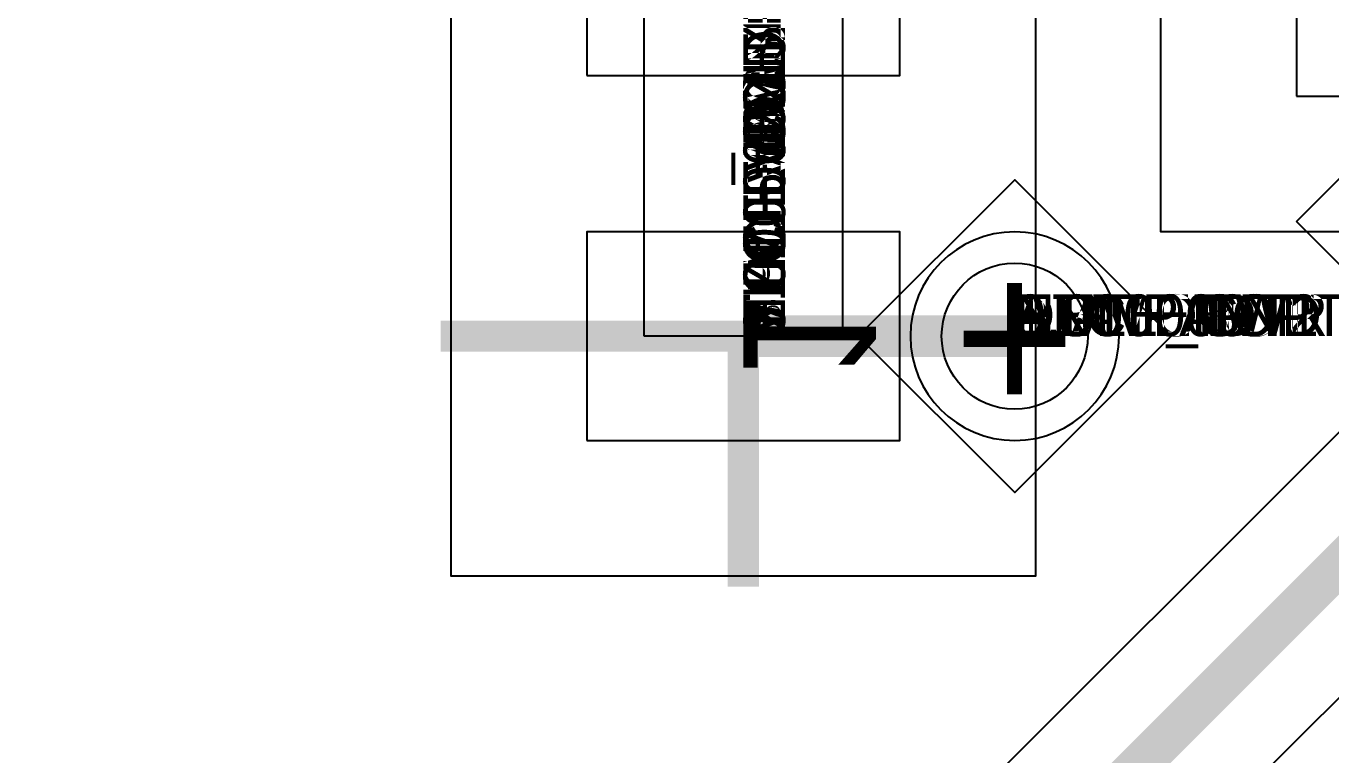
# Model space of a CAD drawing. Extents: x 0 to 323, y 0 to 320.
# Drawn here: x 105.06 to 111.32, y 59.19 to 62.69 of the extents above; entities that cross this region are included whole.
import ezdxf
from ezdxf.enums import TextEntityAlignment as Align

# ---------------------------------------------------------------- set-up
doc = ezdxf.new("R2010")
doc.units = 0
doc.header["$MEASUREMENT"] = 0
doc.layers.get('0').update_dxf_attribs({"linetype": 'CONTINUOUS'})
for name, color, linetype in [('CDN_FIGURES', 7, 'CONTINUOUS'), ('ETCH_BOTTOM', 7, 'CONTINUOUS'), ('ETCH_GND', 3, 'CONTINUOUS'), ('ETCH_INT1', 4, 'CONTINUOUS'), ('ETCH_INT2', 5, 'CONTINUOUS'), ('ETCH_PWR', 6, 'CONTINUOUS'), ('ETCH_TOP', 2, 'CONTINUOUS'), ('MANUFACTURING_NCLEGEND-1-6', 8, 'CONTINUOUS'), ('PACKAGE_GEOMETRY_ASSEMBLY_TOP', 11, 'CONTINUOUS'), ('PACKAGE_GEOMETRY_PIN_NUMBER', 9, 'CONTINUOUS')]:
    doc.layers.add(name, color=color, linetype=linetype)

# ---------------------------------------------------------------- blocks, each defined once
blk = doc.blocks.new('PAD_INFO')
for tag in ['SHAPE_TYPE', 'PAD_HEIGHT', 'PAD_LAYER', 'PAD_TYPE', 'PAD_WIDTH']:
    blk.add_attdef(tag, (0, 0), '', height=0.2)
at = {"flags": 2}
blk.add_attdef('CDN_TYPE', (0, 0), '', height=0.2, dxfattribs=at)
blk = doc.blocks.new('DRILL_INFO')
at = {"flags": 2}
blk.add_attdef('CDN_TYPE', (0, 0), '', height=0.2, dxfattribs=at)
for tag in ['FSHAPE', 'FCHAR', 'DRILL_HEIGHT', 'DIAMETER', 'PLATED', 'DRILL_WIDTH']:
    blk.add_attdef(tag, (0, 0), '', height=0.2)
blk = doc.blocks.new('VIA0700X0300')
at = {"layer": 'ETCH_BOTTOM'}
blk.add_circle((0, 0), 0.35, dxfattribs=at)
at = {"layer": 'ETCH_GND'}
blk.add_circle((0, 0), 0.35, dxfattribs=at)
at = {"layer": 'ETCH_INT1'}
blk.add_circle((0, 0), 0.35, dxfattribs=at)
at = {"layer": 'ETCH_INT2'}
blk.add_circle((0, 0), 0.35, dxfattribs=at)
at = {"layer": 'ETCH_PWR'}
blk.add_circle((0, 0), 0.35, dxfattribs=at)
at = {"layer": 'ETCH_TOP'}
blk.add_circle((0, 0), 0.35, dxfattribs=at)
ref = blk.add_blockref('PAD_INFO', (0, 0))
ref.add_attrib('PAD_LAYER', 'ETCH_TOP', (0, 0), dxfattribs={"height": 0.2})
ref.add_attrib('SHAPE_TYPE', 'NULL', (0, 0), dxfattribs={"height": 0.2})
ref.add_attrib('PAD_TYPE', 'ANTIPAD', (0, 0), dxfattribs={"height": 0.2})
ref.add_attrib('PAD_WIDTH', '0.000000', (0, 0), dxfattribs={"height": 0.2})
ref.add_attrib('PAD_HEIGHT', '0.000000', (0, 0), dxfattribs={"height": 0.2})
ref = blk.add_blockref('PAD_INFO', (0, 0))
ref.add_attrib('PAD_LAYER', 'ETCH_GND', (0, 0), dxfattribs={"height": 0.2})
ref.add_attrib('SHAPE_TYPE', 'NULL', (0, 0), dxfattribs={"height": 0.2})
ref.add_attrib('PAD_TYPE', 'ANTIPAD', (0, 0), dxfattribs={"height": 0.2})
ref.add_attrib('PAD_WIDTH', '0.000000', (0, 0), dxfattribs={"height": 0.2})
ref.add_attrib('PAD_HEIGHT', '0.000000', (0, 0), dxfattribs={"height": 0.2})
ref = blk.add_blockref('PAD_INFO', (0, 0))
ref.add_attrib('PAD_LAYER', 'ETCH_INT1', (0, 0), dxfattribs={"height": 0.2})
ref.add_attrib('SHAPE_TYPE', 'NULL', (0, 0), dxfattribs={"height": 0.2})
ref.add_attrib('PAD_TYPE', 'ANTIPAD', (0, 0), dxfattribs={"height": 0.2})
ref.add_attrib('PAD_WIDTH', '0.000000', (0, 0), dxfattribs={"height": 0.2})
ref.add_attrib('PAD_HEIGHT', '0.000000', (0, 0), dxfattribs={"height": 0.2})
ref = blk.add_blockref('PAD_INFO', (0, 0))
ref.add_attrib('PAD_LAYER', 'ETCH_INT2', (0, 0), dxfattribs={"height": 0.2})
ref.add_attrib('SHAPE_TYPE', 'NULL', (0, 0), dxfattribs={"height": 0.2})
ref.add_attrib('PAD_TYPE', 'ANTIPAD', (0, 0), dxfattribs={"height": 0.2})
ref.add_attrib('PAD_WIDTH', '0.000000', (0, 0), dxfattribs={"height": 0.2})
ref.add_attrib('PAD_HEIGHT', '0.000000', (0, 0), dxfattribs={"height": 0.2})
ref = blk.add_blockref('PAD_INFO', (0, 0))
ref.add_attrib('PAD_LAYER', 'ETCH_PWR', (0, 0), dxfattribs={"height": 0.2})
ref.add_attrib('SHAPE_TYPE', 'NULL', (0, 0), dxfattribs={"height": 0.2})
ref.add_attrib('PAD_TYPE', 'ANTIPAD', (0, 0), dxfattribs={"height": 0.2})
ref.add_attrib('PAD_WIDTH', '0.000000', (0, 0), dxfattribs={"height": 0.2})
ref.add_attrib('PAD_HEIGHT', '0.000000', (0, 0), dxfattribs={"height": 0.2})
ref = blk.add_blockref('PAD_INFO', (0, 0))
ref.add_attrib('PAD_LAYER', 'ETCH_BOTTOM', (0, 0), dxfattribs={"height": 0.2})
ref.add_attrib('SHAPE_TYPE', 'NULL', (0, 0), dxfattribs={"height": 0.2})
ref.add_attrib('PAD_TYPE', 'ANTIPAD', (0, 0), dxfattribs={"height": 0.2})
ref.add_attrib('PAD_WIDTH', '0.000000', (0, 0), dxfattribs={"height": 0.2})
ref.add_attrib('PAD_HEIGHT', '0.000000', (0, 0), dxfattribs={"height": 0.2})
ref = blk.add_blockref('PAD_INFO', (0, 0))
ref.add_attrib('PAD_LAYER', 'ETCH_TOP', (0, 0), dxfattribs={"height": 0.2})
ref.add_attrib('SHAPE_TYPE', 'NULL', (0, 0), dxfattribs={"height": 0.2})
ref.add_attrib('PAD_TYPE', 'THERMAL', (0, 0), dxfattribs={"height": 0.2})
ref.add_attrib('PAD_WIDTH', '0.000000', (0, 0), dxfattribs={"height": 0.2})
ref.add_attrib('PAD_HEIGHT', '0.000000', (0, 0), dxfattribs={"height": 0.2})
ref = blk.add_blockref('PAD_INFO', (0, 0))
ref.add_attrib('PAD_LAYER', 'ETCH_GND', (0, 0), dxfattribs={"height": 0.2})
ref.add_attrib('SHAPE_TYPE', 'NULL', (0, 0), dxfattribs={"height": 0.2})
ref.add_attrib('PAD_TYPE', 'THERMAL', (0, 0), dxfattribs={"height": 0.2})
ref.add_attrib('PAD_WIDTH', '0.000000', (0, 0), dxfattribs={"height": 0.2})
ref.add_attrib('PAD_HEIGHT', '0.000000', (0, 0), dxfattribs={"height": 0.2})
ref = blk.add_blockref('PAD_INFO', (0, 0))
ref.add_attrib('PAD_LAYER', 'ETCH_INT1', (0, 0), dxfattribs={"height": 0.2})
ref.add_attrib('SHAPE_TYPE', 'NULL', (0, 0), dxfattribs={"height": 0.2})
ref.add_attrib('PAD_TYPE', 'THERMAL', (0, 0), dxfattribs={"height": 0.2})
ref.add_attrib('PAD_WIDTH', '0.000000', (0, 0), dxfattribs={"height": 0.2})
ref.add_attrib('PAD_HEIGHT', '0.000000', (0, 0), dxfattribs={"height": 0.2})
ref = blk.add_blockref('PAD_INFO', (0, 0))
ref.add_attrib('PAD_LAYER', 'ETCH_INT2', (0, 0), dxfattribs={"height": 0.2})
ref.add_attrib('SHAPE_TYPE', 'NULL', (0, 0), dxfattribs={"height": 0.2})
ref.add_attrib('PAD_TYPE', 'THERMAL', (0, 0), dxfattribs={"height": 0.2})
ref.add_attrib('PAD_WIDTH', '0.000000', (0, 0), dxfattribs={"height": 0.2})
ref.add_attrib('PAD_HEIGHT', '0.000000', (0, 0), dxfattribs={"height": 0.2})
ref = blk.add_blockref('PAD_INFO', (0, 0))
ref.add_attrib('PAD_LAYER', 'ETCH_PWR', (0, 0), dxfattribs={"height": 0.2})
ref.add_attrib('SHAPE_TYPE', 'NULL', (0, 0), dxfattribs={"height": 0.2})
ref.add_attrib('PAD_TYPE', 'THERMAL', (0, 0), dxfattribs={"height": 0.2})
ref.add_attrib('PAD_WIDTH', '0.000000', (0, 0), dxfattribs={"height": 0.2})
ref.add_attrib('PAD_HEIGHT', '0.000000', (0, 0), dxfattribs={"height": 0.2})
ref = blk.add_blockref('PAD_INFO', (0, 0))
ref.add_attrib('PAD_LAYER', 'ETCH_BOTTOM', (0, 0), dxfattribs={"height": 0.2})
ref.add_attrib('SHAPE_TYPE', 'NULL', (0, 0), dxfattribs={"height": 0.2})
ref.add_attrib('PAD_TYPE', 'THERMAL', (0, 0), dxfattribs={"height": 0.2})
ref.add_attrib('PAD_WIDTH', '0.000000', (0, 0), dxfattribs={"height": 0.2})
ref.add_attrib('PAD_HEIGHT', '0.000000', (0, 0), dxfattribs={"height": 0.2})
ref = blk.add_blockref('PAD_INFO', (0, 0))
ref.add_attrib('PAD_LAYER', 'ETCH_TOP', (0, 0), dxfattribs={"height": 0.2})
ref.add_attrib('SHAPE_TYPE', 'CIRCLE', (0, 0), dxfattribs={"height": 0.2})
ref.add_attrib('PAD_TYPE', 'REGULAR', (0, 0), dxfattribs={"height": 0.2})
ref.add_attrib('PAD_WIDTH', '0.700000', (0, 0), dxfattribs={"height": 0.2})
ref.add_attrib('PAD_HEIGHT', '0.700000', (0, 0), dxfattribs={"height": 0.2})
ref = blk.add_blockref('PAD_INFO', (0, 0))
ref.add_attrib('PAD_LAYER', 'ETCH_GND', (0, 0), dxfattribs={"height": 0.2})
ref.add_attrib('SHAPE_TYPE', 'CIRCLE', (0, 0), dxfattribs={"height": 0.2})
ref.add_attrib('PAD_TYPE', 'REGULAR', (0, 0), dxfattribs={"height": 0.2})
ref.add_attrib('PAD_WIDTH', '0.700000', (0, 0), dxfattribs={"height": 0.2})
ref.add_attrib('PAD_HEIGHT', '0.700000', (0, 0), dxfattribs={"height": 0.2})
ref = blk.add_blockref('PAD_INFO', (0, 0))
ref.add_attrib('PAD_LAYER', 'ETCH_INT1', (0, 0), dxfattribs={"height": 0.2})
ref.add_attrib('SHAPE_TYPE', 'CIRCLE', (0, 0), dxfattribs={"height": 0.2})
ref.add_attrib('PAD_TYPE', 'REGULAR', (0, 0), dxfattribs={"height": 0.2})
ref.add_attrib('PAD_WIDTH', '0.700000', (0, 0), dxfattribs={"height": 0.2})
ref.add_attrib('PAD_HEIGHT', '0.700000', (0, 0), dxfattribs={"height": 0.2})
ref = blk.add_blockref('PAD_INFO', (0, 0))
ref.add_attrib('PAD_LAYER', 'ETCH_INT2', (0, 0), dxfattribs={"height": 0.2})
ref.add_attrib('SHAPE_TYPE', 'CIRCLE', (0, 0), dxfattribs={"height": 0.2})
ref.add_attrib('PAD_TYPE', 'REGULAR', (0, 0), dxfattribs={"height": 0.2})
ref.add_attrib('PAD_WIDTH', '0.700000', (0, 0), dxfattribs={"height": 0.2})
ref.add_attrib('PAD_HEIGHT', '0.700000', (0, 0), dxfattribs={"height": 0.2})
ref = blk.add_blockref('PAD_INFO', (0, 0))
ref.add_attrib('PAD_LAYER', 'ETCH_PWR', (0, 0), dxfattribs={"height": 0.2})
ref.add_attrib('SHAPE_TYPE', 'CIRCLE', (0, 0), dxfattribs={"height": 0.2})
ref.add_attrib('PAD_TYPE', 'REGULAR', (0, 0), dxfattribs={"height": 0.2})
ref.add_attrib('PAD_WIDTH', '0.700000', (0, 0), dxfattribs={"height": 0.2})
ref.add_attrib('PAD_HEIGHT', '0.700000', (0, 0), dxfattribs={"height": 0.2})
ref = blk.add_blockref('PAD_INFO', (0, 0))
ref.add_attrib('PAD_LAYER', 'ETCH_BOTTOM', (0, 0), dxfattribs={"height": 0.2})
ref.add_attrib('SHAPE_TYPE', 'CIRCLE', (0, 0), dxfattribs={"height": 0.2})
ref.add_attrib('PAD_TYPE', 'REGULAR', (0, 0), dxfattribs={"height": 0.2})
ref.add_attrib('PAD_WIDTH', '0.700000', (0, 0), dxfattribs={"height": 0.2})
ref.add_attrib('PAD_HEIGHT', '0.700000', (0, 0), dxfattribs={"height": 0.2})
ref = blk.add_blockref('DRILL_INFO', (0, 0))
ref.add_attrib('DIAMETER', '0.300000', (0, 0), dxfattribs={"height": 0.2})
ref.add_attrib('PLATED', 'PLATED', (0, 0), dxfattribs={"height": 0.2})
ref.add_attrib('FSHAPE', 'DIAMOND', (0, 0), dxfattribs={"height": 0.2})
ref.add_attrib('FCHAR', '+', (0, 0), dxfattribs={"height": 0.2})
ref.add_attrib('DRILL_WIDTH', '1.500000', (0, 0), dxfattribs={"height": 0.2})
ref.add_attrib('DRILL_HEIGHT', '1.500000', (0, 0), dxfattribs={"height": 0.2})
for tag in ['CDN_TYPE', 'PIN']:
    blk.add_attdef(tag, (0, 0), '', height=0.2)
at = {"flags": 2}
for tag in ['PSTKNAME', 'BBV']:
    blk.add_attdef(tag, (0, 0), '', height=0.2, dxfattribs=at)
blk = doc.blocks.new('FIGURE_DIAMOND')
at = {"layer": 'CDN_FIGURES'}
blk.add_lwpolyline([(-0.5, 0), (0, 0.5), (0.5, 0), (0, -0.5)], close=True, dxfattribs=at)
blk = doc.blocks.new('RC1000X1500TS')
at = {"layer": 'ETCH_TOP'}
blk.add_lwpolyline([(-0.5, -0.75), (-0.5, 0.75), (0.5, 0.75), (0.5, -0.75)], close=True, dxfattribs=at)
ref = blk.add_blockref('PAD_INFO', (0, 0))
ref.add_attrib('PAD_LAYER', 'ETCH_TOP', (0, 0), dxfattribs={"height": 0.2})
ref.add_attrib('SHAPE_TYPE', 'NULL', (0, 0), dxfattribs={"height": 0.2})
ref.add_attrib('PAD_TYPE', 'ANTIPAD', (0, 0), dxfattribs={"height": 0.2})
ref.add_attrib('PAD_WIDTH', '0.000000', (0, 0), dxfattribs={"height": 0.2})
ref.add_attrib('PAD_HEIGHT', '0.000000', (0, 0), dxfattribs={"height": 0.2})
ref = blk.add_blockref('PAD_INFO', (0, 0))
ref.add_attrib('PAD_LAYER', 'ETCH_GND', (0, 0), dxfattribs={"height": 0.2})
ref.add_attrib('SHAPE_TYPE', 'NULL', (0, 0), dxfattribs={"height": 0.2})
ref.add_attrib('PAD_TYPE', 'ANTIPAD', (0, 0), dxfattribs={"height": 0.2})
ref.add_attrib('PAD_WIDTH', '0.000000', (0, 0), dxfattribs={"height": 0.2})
ref.add_attrib('PAD_HEIGHT', '0.000000', (0, 0), dxfattribs={"height": 0.2})
ref = blk.add_blockref('PAD_INFO', (0, 0))
ref.add_attrib('PAD_LAYER', 'ETCH_INT1', (0, 0), dxfattribs={"height": 0.2})
ref.add_attrib('SHAPE_TYPE', 'NULL', (0, 0), dxfattribs={"height": 0.2})
ref.add_attrib('PAD_TYPE', 'ANTIPAD', (0, 0), dxfattribs={"height": 0.2})
ref.add_attrib('PAD_WIDTH', '0.000000', (0, 0), dxfattribs={"height": 0.2})
ref.add_attrib('PAD_HEIGHT', '0.000000', (0, 0), dxfattribs={"height": 0.2})
ref = blk.add_blockref('PAD_INFO', (0, 0))
ref.add_attrib('PAD_LAYER', 'ETCH_INT2', (0, 0), dxfattribs={"height": 0.2})
ref.add_attrib('SHAPE_TYPE', 'NULL', (0, 0), dxfattribs={"height": 0.2})
ref.add_attrib('PAD_TYPE', 'ANTIPAD', (0, 0), dxfattribs={"height": 0.2})
ref.add_attrib('PAD_WIDTH', '0.000000', (0, 0), dxfattribs={"height": 0.2})
ref.add_attrib('PAD_HEIGHT', '0.000000', (0, 0), dxfattribs={"height": 0.2})
ref = blk.add_blockref('PAD_INFO', (0, 0))
ref.add_attrib('PAD_LAYER', 'ETCH_PWR', (0, 0), dxfattribs={"height": 0.2})
ref.add_attrib('SHAPE_TYPE', 'NULL', (0, 0), dxfattribs={"height": 0.2})
ref.add_attrib('PAD_TYPE', 'ANTIPAD', (0, 0), dxfattribs={"height": 0.2})
ref.add_attrib('PAD_WIDTH', '0.000000', (0, 0), dxfattribs={"height": 0.2})
ref.add_attrib('PAD_HEIGHT', '0.000000', (0, 0), dxfattribs={"height": 0.2})
ref = blk.add_blockref('PAD_INFO', (0, 0))
ref.add_attrib('PAD_LAYER', 'ETCH_BOTTOM', (0, 0), dxfattribs={"height": 0.2})
ref.add_attrib('SHAPE_TYPE', 'NULL', (0, 0), dxfattribs={"height": 0.2})
ref.add_attrib('PAD_TYPE', 'ANTIPAD', (0, 0), dxfattribs={"height": 0.2})
ref.add_attrib('PAD_WIDTH', '0.000000', (0, 0), dxfattribs={"height": 0.2})
ref.add_attrib('PAD_HEIGHT', '0.000000', (0, 0), dxfattribs={"height": 0.2})
ref = blk.add_blockref('PAD_INFO', (0, 0))
ref.add_attrib('PAD_LAYER', 'ETCH_TOP', (0, 0), dxfattribs={"height": 0.2})
ref.add_attrib('SHAPE_TYPE', 'NULL', (0, 0), dxfattribs={"height": 0.2})
ref.add_attrib('PAD_TYPE', 'THERMAL', (0, 0), dxfattribs={"height": 0.2})
ref.add_attrib('PAD_WIDTH', '0.000000', (0, 0), dxfattribs={"height": 0.2})
ref.add_attrib('PAD_HEIGHT', '0.000000', (0, 0), dxfattribs={"height": 0.2})
ref = blk.add_blockref('PAD_INFO', (0, 0))
ref.add_attrib('PAD_LAYER', 'ETCH_GND', (0, 0), dxfattribs={"height": 0.2})
ref.add_attrib('SHAPE_TYPE', 'NULL', (0, 0), dxfattribs={"height": 0.2})
ref.add_attrib('PAD_TYPE', 'THERMAL', (0, 0), dxfattribs={"height": 0.2})
ref.add_attrib('PAD_WIDTH', '0.000000', (0, 0), dxfattribs={"height": 0.2})
ref.add_attrib('PAD_HEIGHT', '0.000000', (0, 0), dxfattribs={"height": 0.2})
ref = blk.add_blockref('PAD_INFO', (0, 0))
ref.add_attrib('PAD_LAYER', 'ETCH_INT1', (0, 0), dxfattribs={"height": 0.2})
ref.add_attrib('SHAPE_TYPE', 'NULL', (0, 0), dxfattribs={"height": 0.2})
ref.add_attrib('PAD_TYPE', 'THERMAL', (0, 0), dxfattribs={"height": 0.2})
ref.add_attrib('PAD_WIDTH', '0.000000', (0, 0), dxfattribs={"height": 0.2})
ref.add_attrib('PAD_HEIGHT', '0.000000', (0, 0), dxfattribs={"height": 0.2})
ref = blk.add_blockref('PAD_INFO', (0, 0))
ref.add_attrib('PAD_LAYER', 'ETCH_INT2', (0, 0), dxfattribs={"height": 0.2})
ref.add_attrib('SHAPE_TYPE', 'NULL', (0, 0), dxfattribs={"height": 0.2})
ref.add_attrib('PAD_TYPE', 'THERMAL', (0, 0), dxfattribs={"height": 0.2})
ref.add_attrib('PAD_WIDTH', '0.000000', (0, 0), dxfattribs={"height": 0.2})
ref.add_attrib('PAD_HEIGHT', '0.000000', (0, 0), dxfattribs={"height": 0.2})
ref = blk.add_blockref('PAD_INFO', (0, 0))
ref.add_attrib('PAD_LAYER', 'ETCH_PWR', (0, 0), dxfattribs={"height": 0.2})
ref.add_attrib('SHAPE_TYPE', 'NULL', (0, 0), dxfattribs={"height": 0.2})
ref.add_attrib('PAD_TYPE', 'THERMAL', (0, 0), dxfattribs={"height": 0.2})
ref.add_attrib('PAD_WIDTH', '0.000000', (0, 0), dxfattribs={"height": 0.2})
ref.add_attrib('PAD_HEIGHT', '0.000000', (0, 0), dxfattribs={"height": 0.2})
ref = blk.add_blockref('PAD_INFO', (0, 0))
ref.add_attrib('PAD_LAYER', 'ETCH_BOTTOM', (0, 0), dxfattribs={"height": 0.2})
ref.add_attrib('SHAPE_TYPE', 'NULL', (0, 0), dxfattribs={"height": 0.2})
ref.add_attrib('PAD_TYPE', 'THERMAL', (0, 0), dxfattribs={"height": 0.2})
ref.add_attrib('PAD_WIDTH', '0.000000', (0, 0), dxfattribs={"height": 0.2})
ref.add_attrib('PAD_HEIGHT', '0.000000', (0, 0), dxfattribs={"height": 0.2})
ref = blk.add_blockref('PAD_INFO', (0, 0))
ref.add_attrib('PAD_LAYER', 'ETCH_GND', (0, 0), dxfattribs={"height": 0.2})
ref.add_attrib('SHAPE_TYPE', 'NULL', (0, 0), dxfattribs={"height": 0.2})
ref.add_attrib('PAD_TYPE', 'REGULAR', (0, 0), dxfattribs={"height": 0.2})
ref.add_attrib('PAD_WIDTH', '0.000000', (0, 0), dxfattribs={"height": 0.2})
ref.add_attrib('PAD_HEIGHT', '0.000000', (0, 0), dxfattribs={"height": 0.2})
ref = blk.add_blockref('PAD_INFO', (0, 0))
ref.add_attrib('PAD_LAYER', 'ETCH_INT1', (0, 0), dxfattribs={"height": 0.2})
ref.add_attrib('SHAPE_TYPE', 'NULL', (0, 0), dxfattribs={"height": 0.2})
ref.add_attrib('PAD_TYPE', 'REGULAR', (0, 0), dxfattribs={"height": 0.2})
ref.add_attrib('PAD_WIDTH', '0.000000', (0, 0), dxfattribs={"height": 0.2})
ref.add_attrib('PAD_HEIGHT', '0.000000', (0, 0), dxfattribs={"height": 0.2})
ref = blk.add_blockref('PAD_INFO', (0, 0))
ref.add_attrib('PAD_LAYER', 'ETCH_INT2', (0, 0), dxfattribs={"height": 0.2})
ref.add_attrib('SHAPE_TYPE', 'NULL', (0, 0), dxfattribs={"height": 0.2})
ref.add_attrib('PAD_TYPE', 'REGULAR', (0, 0), dxfattribs={"height": 0.2})
ref.add_attrib('PAD_WIDTH', '0.000000', (0, 0), dxfattribs={"height": 0.2})
ref.add_attrib('PAD_HEIGHT', '0.000000', (0, 0), dxfattribs={"height": 0.2})
ref = blk.add_blockref('PAD_INFO', (0, 0))
ref.add_attrib('PAD_LAYER', 'ETCH_PWR', (0, 0), dxfattribs={"height": 0.2})
ref.add_attrib('SHAPE_TYPE', 'NULL', (0, 0), dxfattribs={"height": 0.2})
ref.add_attrib('PAD_TYPE', 'REGULAR', (0, 0), dxfattribs={"height": 0.2})
ref.add_attrib('PAD_WIDTH', '0.000000', (0, 0), dxfattribs={"height": 0.2})
ref.add_attrib('PAD_HEIGHT', '0.000000', (0, 0), dxfattribs={"height": 0.2})
ref = blk.add_blockref('PAD_INFO', (0, 0))
ref.add_attrib('PAD_LAYER', 'ETCH_BOTTOM', (0, 0), dxfattribs={"height": 0.2})
ref.add_attrib('SHAPE_TYPE', 'NULL', (0, 0), dxfattribs={"height": 0.2})
ref.add_attrib('PAD_TYPE', 'REGULAR', (0, 0), dxfattribs={"height": 0.2})
ref.add_attrib('PAD_WIDTH', '0.000000', (0, 0), dxfattribs={"height": 0.2})
ref.add_attrib('PAD_HEIGHT', '0.000000', (0, 0), dxfattribs={"height": 0.2})
ref = blk.add_blockref('DRILL_INFO', (0, 0))
ref.add_attrib('DIAMETER', '0.000000', (0, 0), dxfattribs={"height": 0.2})
ref.add_attrib('PLATED', 'PLATED', (0, 0), dxfattribs={"height": 0.2})
ref.add_attrib('FSHAPE', 'NULL', (0, 0), dxfattribs={"height": 0.2})
ref.add_attrib('DRILL_WIDTH', '0.000000', (0, 0), dxfattribs={"height": 0.2})
ref.add_attrib('DRILL_HEIGHT', '0.000000', (0, 0), dxfattribs={"height": 0.2})
ref = blk.add_blockref('PAD_INFO', (0, 0))
ref.add_attrib('PAD_LAYER', 'ETCH_TOP', (0, 0), dxfattribs={"height": 0.2})
ref.add_attrib('SHAPE_TYPE', 'RECTANGLE', (0, 0), dxfattribs={"height": 0.2})
ref.add_attrib('PAD_TYPE', 'REGULAR', (0, 0), dxfattribs={"height": 0.2})
ref.add_attrib('PAD_WIDTH', '1.000000', (0, 0), dxfattribs={"height": 0.2})
ref.add_attrib('PAD_HEIGHT', '1.500000', (0, 0), dxfattribs={"height": 0.2})
for tag in ['CDN_TYPE', 'PIN']:
    blk.add_attdef(tag, (0, 0), '', height=0.2)
at = {"flags": 2}
for tag in ['PSTKNAME', 'BBV']:
    blk.add_attdef(tag, (0, 0), '', height=0.2, dxfattribs=at)
blk = doc.blocks.new('F56')
at = {"layer": 'PACKAGE_GEOMETRY_ASSEMBLY_TOP'}
blk.add_lwpolyline([(0, -0.475), (1.75, -0.475), (1.75, 0.475), (0, 0.475)], close=True, dxfattribs=at)
at = {"layer": 'ETCH_TOP'}
ref = blk.add_blockref('RC1000X1500TS', (0, 0), dxfattribs=at)
ref.add_attrib('CDN_TYPE', 'PIN', (0, 0), dxfattribs={"height": 0.2})
ref.add_attrib('PIN', '1', (0, 0), dxfattribs={"height": 0.2})
ref = blk.add_blockref('RC1000X1500TS', (1.75, 0), dxfattribs=at)
ref.add_attrib('CDN_TYPE', 'PIN', (0, 0), dxfattribs={"height": 0.2})
ref.add_attrib('PIN', '2', (0, 0), dxfattribs={"height": 0.2})
at = {"flags": 2}
for tag in ['SYMBOL_TYPE', 'CDN_TYPE', 'REFDES']:
    blk.add_attdef(tag, (0, 0), '', height=0.2, dxfattribs=at)

msp = doc.modelspace()

# ---------------------------------------------------------------- linework, layer by layer
at = {"layer": 'ETCH_BOTTOM'}
for points, format in [([(102.9, 45.2, 0.2, 0.2, 0), (103.1, 45.4, 0.2, 0.2, 0), (105.0036, 45.4, 0.2, 0.2, 0), (106.7, 47.0964, 0.2, 0.2, 0), (106.7, 55.4486, 0.2, 0.2, 0), (114.5, 63.2486, 0.2, 0.2, 0), (114.5, 66.0486, 0.2, 0.2, 0), (113.55, 66.9986, 0.2, 0.2, 0), (113.55, 84.8486, 0.2, 0.2, 0), (113.8, 85.0986, 0.2, 0.2, 0), (113.8, 95.9486, 0.2, 0.2, 0), (113.75, 95.9986, 0.2, 0.2, 0), (113.75, 100.7, 0.2, 0.2, 0)], "xyseb"), ([(108.765, 58.1501), (112.1417, 61.5268, 0.668179), (112.07, 61.6999), (110.4999, 61.6999), (110.4999, 65.6014), (110.4257, 65.6757, -1), (111.2743, 66.5243), (111.5743, 66.2243, -0.195363), (111.75, 65.8082), (111.7503, 65.7876), (111.7879, 65.7501), (112.0121, 65.7501), (112.0573, 65.7953), (112.0602, 65.8107, -0.151101), (112.2257, 66.1243), (112.4757, 66.3743, -1), (113.3243, 65.5257), (113.3001, 65.5014), (113.3001, 62.93, 0.668179), (113.4732, 62.8583), (114.0499, 63.435), (114.0499, 65.8622), (113.0999, 66.8122), (113.0999, 85.035)], "xyb"), ([(114.0001, 83.9002), (114.0001, 67.185), (114.7155, 66.4697, 0.497656), (114.8757, 66.492, -0.700538), (115.9894, 66.3128), (115.9973, 66.2716), (116.0899, 66.2716), (116.0899, 66.4101), (117.8584, 66.4101), (117.8728, 66.4366, -0.594587), (118.9272, 66.4366), (118.9416, 66.4101), (119.4901, 66.4101), (119.4901, 64.2899), (116.0899, 64.2899), (116.0899, 65.8182, 0.746943), (115.9034, 65.8734, -0.398005), (115.1019, 65.6792, 0.576193), (114.9501, 65.5912), (114.9501, 63.0622), (110.5388, 58.6509, 0.434592)], "xyb"), ([(108.5, 61.2, 0.2, 0.2, 0), (109.8, 61.2, 0.2, 0.2, 0)], "xyseb"), ([(107.0492, 61.2, 0.15, 0.15, 0), (108.5, 61.2, 0.15, 0.15, 0)], "xyseb"), ([(108.5, 59.9992, 0.15, 0.15, 0), (108.5, 61.2, 0.15, 0.15, 0)], "xyseb")]:
    msp.add_lwpolyline(points, format=format, dxfattribs=at)
msp.add_lwpolyline([(109.9001, 64.1001), (109.9001, 60.0499), (107.0999, 60.0499), (107.0999, 64.1001)], dxfattribs=at)
at = {"layer": 'ETCH_INT1'}
msp.add_lwpolyline([(110.3001, 61.2, 1), (109.2999, 61.2, 1)], format="xyb", close=True, dxfattribs=at)
at = {"layer": 'ETCH_PWR'}
msp.add_lwpolyline([(110.3001, 61.2, 1), (109.2999, 61.2, 1)], format="xyb", close=True, dxfattribs=at)

# ---------------------------------------------------------------- block references
at = {"xscale": -1, "rotation": 270}
for p in [(111.9, 62.85), (108.5, 61.2)]:
    msp.add_blockref('F56', p, dxfattribs=at)
at = {"layer": 'ETCH_TOP'}
msp.add_blockref('VIA0700X0300', (109.8, 61.2), dxfattribs=at)
at = {"layer": 'MANUFACTURING_NCLEGEND-1-6', "xscale": 1.5, "yscale": 1.5}
for p in [(111.9, 61.75), (109.8, 61.2)]:
    msp.add_blockref('FIGURE_DIAMOND', p, dxfattribs=at)

# ---------------------------------------------------------------- texts
at = {"layer": 'MANUFACTURING_NCLEGEND-1-6'}
msp.add_text('+', height=0.75, dxfattribs=at).set_placement((109.8, 61.2), align=Align.MIDDLE_CENTER)
at = {"layer": 'PACKAGE_GEOMETRY_PIN_NUMBER', "text_generation_flag": 2, "width": 0.88}
msp.add_text('1', height=0.635, rotation=270, dxfattribs=at).set_placement((108.5, 61.2), align=Align.CENTER)

doc.saveas('drawing.dxf')
